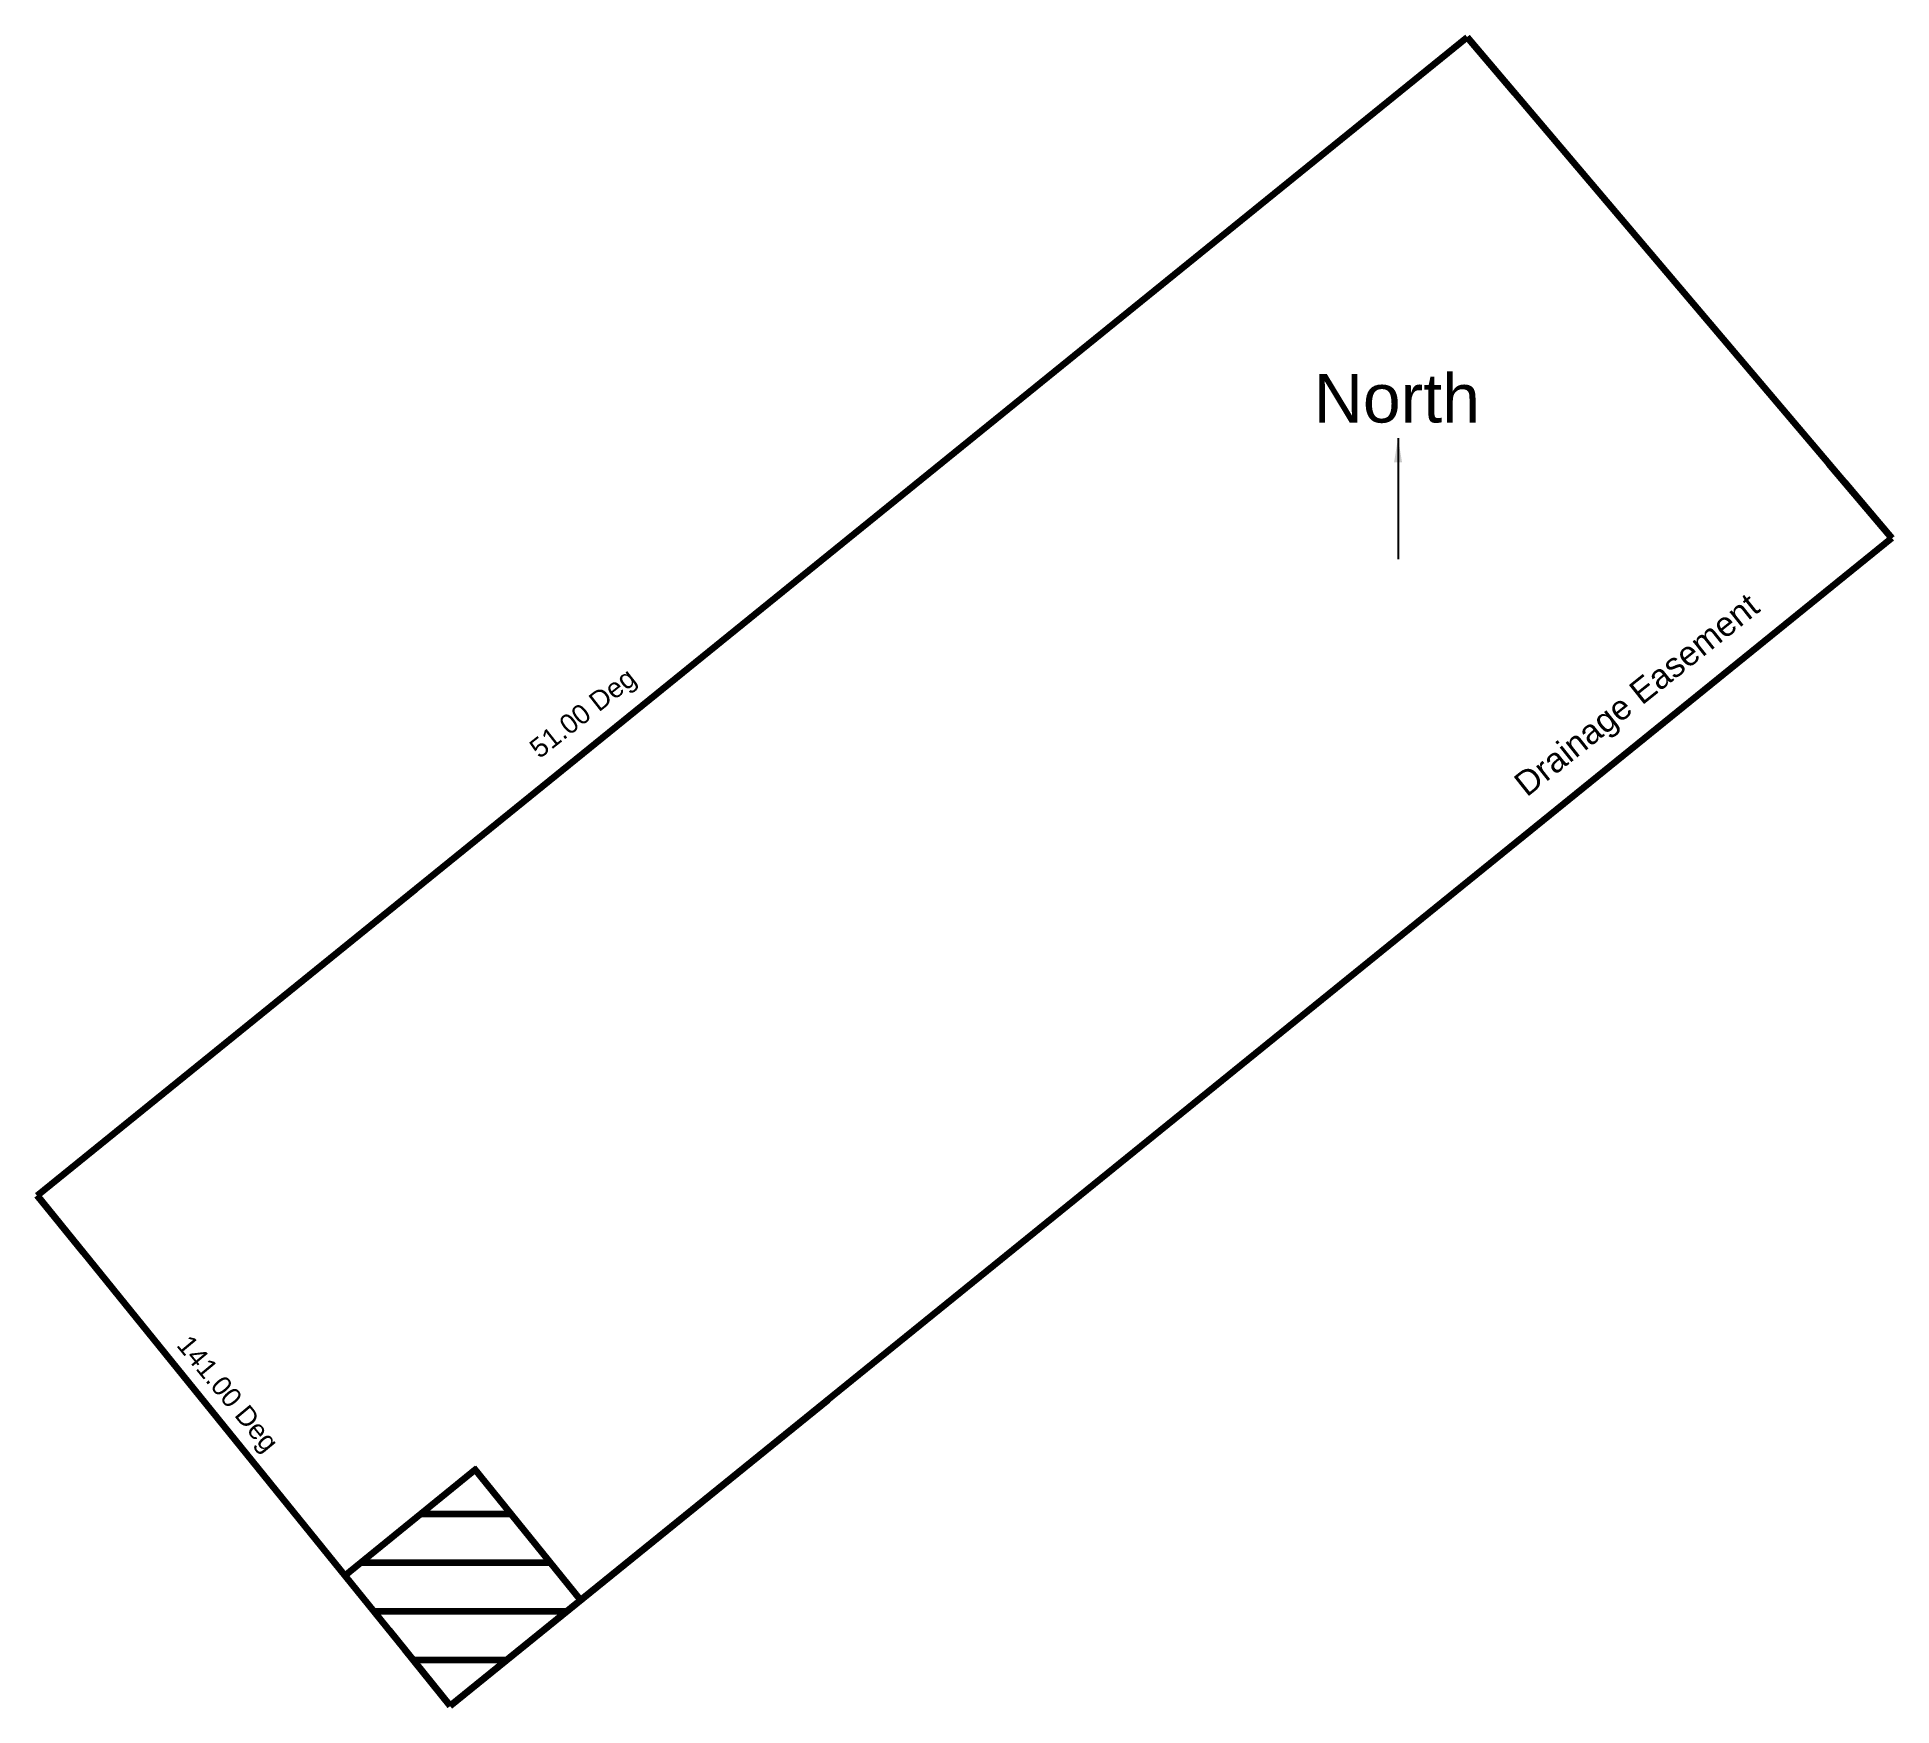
# Model space of a CAD drawing. Header units: millimetres. Extents: x 0 to 76.3, y -21 to 47.6.
import ezdxf

# ---------------------------------------------------------------- set-up
doc = ezdxf.new("R2010")
doc.units = ezdxf.units.MM
doc.header["$MEASUREMENT"] = 0
doc.layers.add('Default', color=7, linetype='Continuous', lineweight=100, true_color=0x000000)
doc.layers.add('TEMP', color=7, linetype='Continuous', lineweight=100, true_color=0x000000)
doc.styles.get("Standard").update_dxf_attribs({"font": ''})
doc.styles.add('textstyle0', font='')
doc.styles.add('textstyle1', font='')
doc.styles.add('textstyle2', font='')
doc.styles.add('textstyle3', font='')
doc.styles.get('Standard').set_extended_font_data('txt')
doc.styles.get('textstyle0').set_extended_font_data('Standard')
doc.styles.get('textstyle1').set_extended_font_data('Standard')
doc.styles.get('textstyle2').set_extended_font_data('Standard')
doc.styles.get('textstyle3').set_extended_font_data('Standard')
doc.dimstyles.get("Standard").update_dxf_attribs({"dimtxt": 1, "dimasz": 1, "dimexe": 0.5, "dimexo": 0.5, "dimgap": 0.09, "dimtad": 1, "dimtxsty": 'Standard', "dimcen": 2.5, "dimadec": 0, "dimazin": 0, "dimtfac": 1, "dimtmove": 0, "dimatfit": 3, "dimfxl": 1, "dimarcsym": 0})

msp = doc.modelspace()

# ---------------------------------------------------------------- linework, layer by layer
at = {"layer": 'Default'}
for p, q in [((0, 0), (58.814, 47.627)), ((58.814, 47.627), (76.282, 27.025)), ((60.755, 45.339), (58.814, 47.627)), ((76.282, 27.025), (73.695, 30.076)), ((74.342, 29.314), (76.282, 27.025)), ((76.282, 27.025), (16.992, -20.983)), ((0, 0), (15.543, 12.586)), ((0, 0), (6.994, 5.664)), ((0, 0), (16.992, -20.983)), ((1.888, -2.331), (0, 0)), ((16.992, -20.983), (32.535, -8.397)), ((16.992, -20.983), (23.986, -15.319)), ((14.474, -17.874), (16.992, -20.983)), ((16.992, -20.983), (15.104, -18.652))]:
    msp.add_line(p, q, dxfattribs=at)
at = {"layer": 'TEMP'}
for p, q in [((12.65, -15.62), (18.09, -11.216)), ((17.949, -11.201), (22.354, -16.641)), ((15.771, -13.093), (19.481, -13.093)), ((13.301, -15.093), (21.101, -15.093)), ((13.841, -17.093), (21.796, -17.093)), ((15.461, -19.093), (19.326, -19.093))]:
    msp.add_line(p, q, dxfattribs=at)

# ---------------------------------------------------------------- texts
at = {"layer": 'Default', "insert": (52.507, 31.753), "char_height": 2, "width": 8.37349, "attachment_point": 7, "line_spacing_factor": 0.963855, "style": 'textstyle3'}
msp.add_mtext('\\fArial;North', dxfattribs=at)
at = {"layer": 'Default', "attachment_point": 7, "line_spacing_factor": 0.963855}
for s, insert, char_height, width, rotation, style in [('\\fArial;Drainage Easement', (61.453, 16.122), 1, 13.13253, 38.57734, 'textstyle2'), ('\\fArial;51.00 Deg', (20.809, 17.744), 0.8, 5.79277, 38.21831, 'textstyle0'), ('\\fArial;141.00 Deg', (5.514, -6.322), 0.8, 6.33735, 309.64638, 'textstyle1')]:
    msp.add_mtext(s, dxfattribs=dict(at, insert=insert, char_height=char_height, width=width, rotation=rotation, style=style))

# ---------------------------------------------------------------- leaders
at = {"layer": 'Default'}
msp.add_leader([(55.971, 31.142), (55.971, 26.16)], dimstyle='Standard', override={"dimscale": 1}, dxfattribs=at)

doc.saveas('drawing.dxf')
